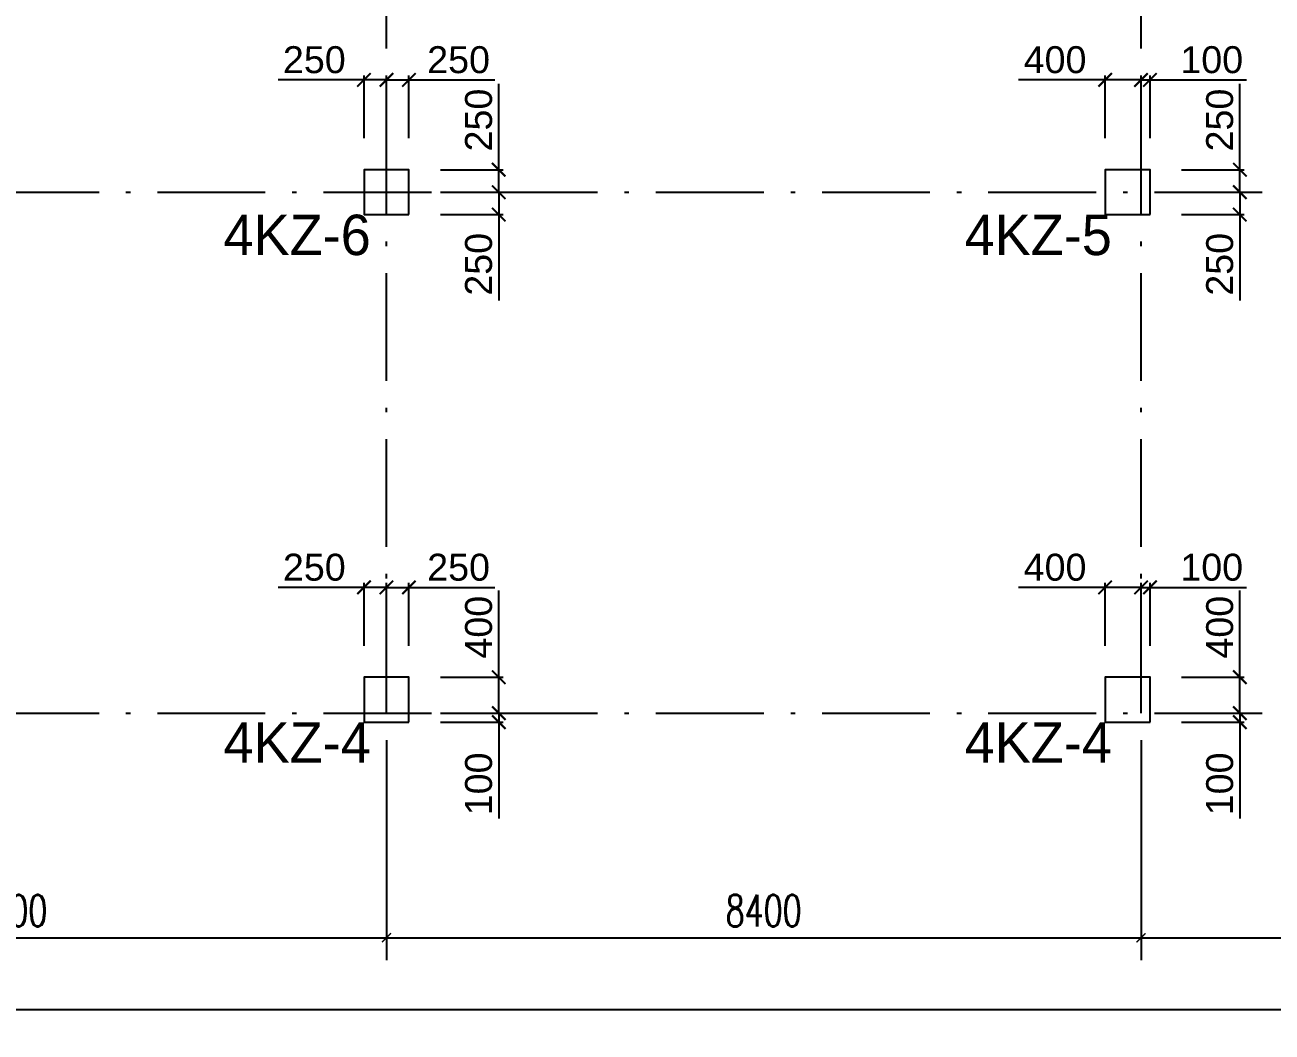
# Model space of a CAD drawing. Header units: millimetres. Extents: x -3831 to 465700, y 39900 to 106100.
# Drawn here: x 248475 to 262359, y 56450 to 67662 of the extents above; entities that cross this region are included whole.
import ezdxf

# ---------------------------------------------------------------- set-up
doc = ezdxf.new("R2010")
doc.units = ezdxf.units.MM
doc.linetypes.add('线型2', pattern=[1850, 1200, -300, 50, -300])
for name, color, linetype in [('AXIS', 3, 'Continuous'), ('column_dim', 90, 'Continuous'), ('DOTE', 10, '线型2')]:
    doc.layers.add(name, color=color, linetype=linetype)
doc.layers.add('S_Cl', color=2, linetype='Continuous', lineweight=25)
doc.layers.add('S_ColumFocus', color=2, linetype='Continuous', lineweight=9)
doc.styles.add('_TCH_DIM_T3', font='SIMPLEX', dxfattribs={"width": 0.705882, "bigfont": 'GBCBIG'})
doc.styles.get("Standard").update_dxf_attribs({"font": 'arial.ttf'})
doc.styles.add('xxxx', font='RIF.ttf')
doc.dimstyles.new('_TCH_ARCH&&100', dxfattribs={"dimtxt": 297.5, "dimasz": 100, "dimexe": 250, "dimexo": 300, "dimgap": 126.25, "dimtad": 1, "dimdec": 0, "dimzin": 0, "dimdsep": 46, "dimtxsty": '_TCH_DIM_T3', "dimblk": 'ARCHTICK', "dimcen": 0.09, "dimclrt": 7, "dimazin": 2, "dimtfac": 1, "dimtdec": 0, "dimtix": 1, "dimtmove": 2, "dimatfit": 3, "dimfxl": 100, "dimtolj": 1, "dimtzin": 0, "dimarcsym": 0})
doc.dimstyles.new('ISO-25', dxfattribs={"dimtxt": 2.5, "dimasz": 2.5, "dimexe": 1.25, "dimexo": 0.625, "dimtad": 1, "dimtxsty": 'Standard', "dimcen": 2.5, "dimadec": 0, "dimazin": 0, "dimtfac": 1, "dimtmove": 0, "dimatfit": 3, "dimfxl": 1, "dimarcsym": 0})

# ---------------------------------------------------------------- blocks, each defined once
blk = doc.blocks.new('_ArchTick')
at = {"color": 0, "linetype": 'ByBlock', "const_width": 0.15}
blk.add_lwpolyline([(-0.5, -0.5), (0.5, 0.5)], dxfattribs=at)
blk = doc.blocks.new('*D1054')
at = {"layer": 'column_dim', "color": 0, "lineweight": -2, "transparency": 16777216}
for p, q in [((261350, 65800), (262050, 65800)), ((262000, 65800), (262000, 65550)), ((261350, 65550), (262050, 65550)), ((262000, 65550), (262000, 64593))]:
    blk.add_line(p, q, dxfattribs=at)
at = {"layer": 'Defpoints', "color": 0, "transparency": 16777216}
for p in [(261000, 65800), (262000, 65800), (261000, 65550)]:
    blk.add_point(p, dxfattribs=at)
at = {"layer": 'column_dim', "color": 0, "lineweight": -2, "transparency": 16777216, "xscale": 150, "yscale": 150, "zscale": 150}
for p, rotation in [((262000, 65800), 90), ((262000, 65550), 270)]:
    blk.add_blockref('_ArchTick', p, dxfattribs=dict(at, rotation=rotation))
at = {"layer": 'column_dim', "color": 7, "transparency": 16777216, "insert": (261777, 64997), "char_height": 300, "attachment_point": 5, "rotation": 90}
blk.add_mtext('250', dxfattribs=at)
blk = doc.blocks.new('*D1055')
at = {"layer": 'column_dim', "color": 0, "lineweight": -2, "transparency": 16777216}
for p, q in [((262000, 66050), (262000, 67007)), ((261350, 66050), (262050, 66050)), ((262000, 65800), (262000, 66050)), ((261350, 65800), (262050, 65800))]:
    blk.add_line(p, q, dxfattribs=at)
at = {"layer": 'Defpoints', "color": 0, "transparency": 16777216}
for p in [(261000, 66050), (261000, 65800), (262000, 65800)]:
    blk.add_point(p, dxfattribs=at)
at = {"layer": 'column_dim', "color": 0, "lineweight": -2, "transparency": 16777216, "xscale": 150, "yscale": 150, "zscale": 150}
for p, rotation in [((262000, 66050), 90), ((262000, 65800), 270)]:
    blk.add_blockref('_ArchTick', p, dxfattribs=dict(at, rotation=rotation))
at = {"layer": 'column_dim', "color": 7, "transparency": 16777216, "insert": (261777, 66603), "char_height": 300, "attachment_point": 5, "rotation": 90}
blk.add_mtext('250', dxfattribs=at)
blk = doc.blocks.new('*D1056')
at = {"layer": 'column_dim', "color": 0, "lineweight": -2, "transparency": 16777216}
for p, q in [((260900, 66400), (260900, 67100)), ((261000, 66400), (261000, 67100)), ((260900, 67050), (260750, 67050)), ((260900, 67050), (261000, 67050)), ((261000, 67050), (262074, 67050))]:
    blk.add_line(p, q, dxfattribs=at)
at = {"layer": 'Defpoints', "color": 0, "transparency": 16777216}
for p in [(260900, 67050), (260900, 66050), (261000, 66050)]:
    blk.add_point(p, dxfattribs=at)
at = {"layer": 'column_dim', "color": 0, "lineweight": -2, "transparency": 16777216, "xscale": 150, "yscale": 150, "zscale": 150}
blk.add_blockref('_ArchTick', (260900, 67050), dxfattribs=at)
at = {"layer": 'column_dim', "color": 0, "lineweight": -2, "transparency": 16777216, "xscale": 150, "yscale": 150, "zscale": 150, "rotation": 180}
blk.add_blockref('_ArchTick', (261000, 67050), dxfattribs=at)
at = {"layer": 'column_dim', "color": 7, "transparency": 16777216, "insert": (261687, 67273), "char_height": 300, "attachment_point": 5}
blk.add_mtext('100', dxfattribs=at)
blk = doc.blocks.new('*D1057')
at = {"layer": 'column_dim', "color": 0, "lineweight": -2, "transparency": 16777216}
for p, q in [((260500, 66400), (260500, 67100)), ((260900, 66400), (260900, 67100)), ((260500, 67050), (259536, 67050)), ((260900, 67050), (260500, 67050))]:
    blk.add_line(p, q, dxfattribs=at)
at = {"layer": 'Defpoints', "color": 0, "transparency": 16777216}
for p in [(260900, 67050), (260500, 66050), (260900, 66050)]:
    blk.add_point(p, dxfattribs=at)
at = {"layer": 'column_dim', "color": 0, "lineweight": -2, "transparency": 16777216, "xscale": 150, "yscale": 150, "zscale": 150, "rotation": 180}
blk.add_blockref('_ArchTick', (260500, 67050), dxfattribs=at)
at = {"layer": 'column_dim', "color": 0, "lineweight": -2, "transparency": 16777216, "xscale": 150, "yscale": 150, "zscale": 150}
blk.add_blockref('_ArchTick', (260900, 67050), dxfattribs=at)
at = {"layer": 'column_dim', "color": 7, "transparency": 16777216, "insert": (259943, 67273), "char_height": 300, "attachment_point": 5}
blk.add_mtext('400', dxfattribs=at)
blk = doc.blocks.new('*D1058')
at = {"layer": 'column_dim', "color": 0, "lineweight": -2, "transparency": 16777216}
for p, q in [((262000, 60000), (262000, 60150)), ((261350, 60000), (262050, 60000)), ((262000, 60000), (262000, 59900)), ((261350, 59900), (262050, 59900)), ((262000, 59900), (262000, 58826))]:
    blk.add_line(p, q, dxfattribs=at)
at = {"layer": 'Defpoints', "color": 0, "transparency": 16777216}
for p in [(261000, 60000), (262000, 60000), (261000, 59900)]:
    blk.add_point(p, dxfattribs=at)
at = {"layer": 'column_dim', "color": 0, "lineweight": -2, "transparency": 16777216, "xscale": 150, "yscale": 150, "zscale": 150}
for p, rotation in [((262000, 60000), 270), ((262000, 59900), 90)]:
    blk.add_blockref('_ArchTick', p, dxfattribs=dict(at, rotation=rotation))
at = {"layer": 'column_dim', "color": 7, "transparency": 16777216, "insert": (261777, 59213), "char_height": 300, "attachment_point": 5, "rotation": 90}
blk.add_mtext('100', dxfattribs=at)
blk = doc.blocks.new('*D1059')
at = {"layer": 'column_dim', "color": 0, "lineweight": -2, "transparency": 16777216}
for p, q in [((262000, 60400), (262000, 61364)), ((261350, 60400), (262050, 60400)), ((262000, 60000), (262000, 60400)), ((261350, 60000), (262050, 60000))]:
    blk.add_line(p, q, dxfattribs=at)
at = {"layer": 'Defpoints', "color": 0, "transparency": 16777216}
for p in [(261000, 60400), (261000, 60000), (262000, 60000)]:
    blk.add_point(p, dxfattribs=at)
at = {"layer": 'column_dim', "color": 0, "lineweight": -2, "transparency": 16777216, "xscale": 150, "yscale": 150, "zscale": 150}
for p, rotation in [((262000, 60400), 90), ((262000, 60000), 270)]:
    blk.add_blockref('_ArchTick', p, dxfattribs=dict(at, rotation=rotation))
at = {"layer": 'column_dim', "color": 7, "transparency": 16777216, "insert": (261777, 60957), "char_height": 300, "attachment_point": 5, "rotation": 90}
blk.add_mtext('400', dxfattribs=at)
blk = doc.blocks.new('*D1060')
at = {"layer": 'column_dim', "color": 0, "lineweight": -2, "transparency": 16777216}
for p, q in [((260900, 61400), (260750, 61400)), ((260900, 60750), (260900, 61450)), ((260900, 61400), (261000, 61400)), ((261000, 60750), (261000, 61450)), ((261000, 61400), (262074, 61400))]:
    blk.add_line(p, q, dxfattribs=at)
at = {"layer": 'Defpoints', "color": 0, "transparency": 16777216}
for p in [(260900, 61400), (260900, 60400), (261000, 60400)]:
    blk.add_point(p, dxfattribs=at)
at = {"layer": 'column_dim', "color": 0, "lineweight": -2, "transparency": 16777216, "xscale": 150, "yscale": 150, "zscale": 150}
blk.add_blockref('_ArchTick', (260900, 61400), dxfattribs=at)
at = {"layer": 'column_dim', "color": 0, "lineweight": -2, "transparency": 16777216, "xscale": 150, "yscale": 150, "zscale": 150, "rotation": 180}
blk.add_blockref('_ArchTick', (261000, 61400), dxfattribs=at)
at = {"layer": 'column_dim', "color": 7, "transparency": 16777216, "insert": (261687, 61623), "char_height": 300, "attachment_point": 5}
blk.add_mtext('100', dxfattribs=at)
blk = doc.blocks.new('*D1061')
at = {"layer": 'column_dim', "color": 0, "lineweight": -2, "transparency": 16777216}
for p, q in [((260500, 61400), (259536, 61400)), ((260500, 60750), (260500, 61450)), ((260900, 61400), (260500, 61400)), ((260900, 60750), (260900, 61450))]:
    blk.add_line(p, q, dxfattribs=at)
at = {"layer": 'Defpoints', "color": 0, "transparency": 16777216}
for p in [(260900, 61400), (260500, 60400), (260900, 60400)]:
    blk.add_point(p, dxfattribs=at)
at = {"layer": 'column_dim', "color": 0, "lineweight": -2, "transparency": 16777216, "xscale": 150, "yscale": 150, "zscale": 150, "rotation": 180}
blk.add_blockref('_ArchTick', (260500, 61400), dxfattribs=at)
at = {"layer": 'column_dim', "color": 0, "lineweight": -2, "transparency": 16777216, "xscale": 150, "yscale": 150, "zscale": 150}
blk.add_blockref('_ArchTick', (260900, 61400), dxfattribs=at)
at = {"layer": 'column_dim', "color": 7, "transparency": 16777216, "insert": (259943, 61623), "char_height": 300, "attachment_point": 5}
blk.add_mtext('400', dxfattribs=at)
blk = doc.blocks.new('*D1086')
at = {"layer": 'column_dim', "color": 0, "lineweight": -2, "transparency": 16777216}
for p, q in [((253100, 65800), (253800, 65800)), ((253750, 65800), (253750, 65550)), ((253100, 65550), (253800, 65550)), ((253750, 65550), (253750, 64593))]:
    blk.add_line(p, q, dxfattribs=at)
at = {"layer": 'Defpoints', "color": 0, "transparency": 16777216}
for p in [(252750, 65800), (253750, 65800), (252750, 65550)]:
    blk.add_point(p, dxfattribs=at)
at = {"layer": 'column_dim', "color": 0, "lineweight": -2, "transparency": 16777216, "xscale": 150, "yscale": 150, "zscale": 150}
for p, rotation in [((253750, 65800), 90), ((253750, 65550), 270)]:
    blk.add_blockref('_ArchTick', p, dxfattribs=dict(at, rotation=rotation))
at = {"layer": 'column_dim', "color": 7, "transparency": 16777216, "insert": (253527, 64997), "char_height": 300, "attachment_point": 5, "rotation": 90}
blk.add_mtext('250', dxfattribs=at)
blk = doc.blocks.new('*D1087')
at = {"layer": 'column_dim', "color": 0, "lineweight": -2, "transparency": 16777216}
for p, q in [((253750, 66050), (253750, 67007)), ((253100, 66050), (253800, 66050)), ((253750, 65800), (253750, 66050)), ((253100, 65800), (253800, 65800))]:
    blk.add_line(p, q, dxfattribs=at)
at = {"layer": 'Defpoints', "color": 0, "transparency": 16777216}
for p in [(252750, 66050), (252750, 65800), (253750, 65800)]:
    blk.add_point(p, dxfattribs=at)
at = {"layer": 'column_dim', "color": 0, "lineweight": -2, "transparency": 16777216, "xscale": 150, "yscale": 150, "zscale": 150}
for p, rotation in [((253750, 66050), 90), ((253750, 65800), 270)]:
    blk.add_blockref('_ArchTick', p, dxfattribs=dict(at, rotation=rotation))
at = {"layer": 'column_dim', "color": 7, "transparency": 16777216, "insert": (253527, 66603), "char_height": 300, "attachment_point": 5, "rotation": 90}
blk.add_mtext('250', dxfattribs=at)
blk = doc.blocks.new('*D1088')
at = {"layer": 'column_dim', "color": 0, "lineweight": -2, "transparency": 16777216}
for p, q in [((252500, 66400), (252500, 67100)), ((252750, 66400), (252750, 67100)), ((252500, 67050), (252750, 67050)), ((252750, 67050), (253707, 67050))]:
    blk.add_line(p, q, dxfattribs=at)
at = {"layer": 'Defpoints', "color": 0, "transparency": 16777216}
for p in [(252500, 67050), (252500, 66050), (252750, 66050)]:
    blk.add_point(p, dxfattribs=at)
at = {"layer": 'column_dim', "color": 0, "lineweight": -2, "transparency": 16777216, "xscale": 150, "yscale": 150, "zscale": 150, "rotation": 180}
blk.add_blockref('_ArchTick', (252500, 67050), dxfattribs=at)
at = {"layer": 'column_dim', "color": 0, "lineweight": -2, "transparency": 16777216, "xscale": 150, "yscale": 150, "zscale": 150}
blk.add_blockref('_ArchTick', (252750, 67050), dxfattribs=at)
at = {"layer": 'column_dim', "color": 7, "transparency": 16777216, "insert": (253303, 67273), "char_height": 300, "attachment_point": 5}
blk.add_mtext('250', dxfattribs=at)
blk = doc.blocks.new('*D1089')
at = {"layer": 'column_dim', "color": 0, "lineweight": -2, "transparency": 16777216}
for p, q in [((252250, 66400), (252250, 67100)), ((252500, 66400), (252500, 67100)), ((252250, 67050), (251293, 67050)), ((252500, 67050), (252250, 67050))]:
    blk.add_line(p, q, dxfattribs=at)
at = {"layer": 'Defpoints', "color": 0, "transparency": 16777216}
for p in [(252500, 67050), (252250, 66050), (252500, 66050)]:
    blk.add_point(p, dxfattribs=at)
at = {"layer": 'column_dim', "color": 0, "lineweight": -2, "transparency": 16777216, "xscale": 150, "yscale": 150, "zscale": 150, "rotation": 180}
blk.add_blockref('_ArchTick', (252250, 67050), dxfattribs=at)
at = {"layer": 'column_dim', "color": 0, "lineweight": -2, "transparency": 16777216, "xscale": 150, "yscale": 150, "zscale": 150}
blk.add_blockref('_ArchTick', (252500, 67050), dxfattribs=at)
at = {"layer": 'column_dim', "color": 7, "transparency": 16777216, "insert": (251697, 67273), "char_height": 300, "attachment_point": 5}
blk.add_mtext('250', dxfattribs=at)
blk = doc.blocks.new('*D1090')
at = {"layer": 'column_dim', "color": 0, "lineweight": -2, "transparency": 16777216}
for p, q in [((253750, 60000), (253750, 60150)), ((253100, 60000), (253800, 60000)), ((253750, 60000), (253750, 59900)), ((253100, 59900), (253800, 59900)), ((253750, 59900), (253750, 58826))]:
    blk.add_line(p, q, dxfattribs=at)
at = {"layer": 'Defpoints', "color": 0, "transparency": 16777216}
for p in [(252750, 60000), (253750, 60000), (252750, 59900)]:
    blk.add_point(p, dxfattribs=at)
at = {"layer": 'column_dim', "color": 0, "lineweight": -2, "transparency": 16777216, "xscale": 150, "yscale": 150, "zscale": 150}
for p, rotation in [((253750, 60000), 270), ((253750, 59900), 90)]:
    blk.add_blockref('_ArchTick', p, dxfattribs=dict(at, rotation=rotation))
at = {"layer": 'column_dim', "color": 7, "transparency": 16777216, "insert": (253527, 59213), "char_height": 300, "attachment_point": 5, "rotation": 90}
blk.add_mtext('100', dxfattribs=at)
blk = doc.blocks.new('*D1091')
at = {"layer": 'column_dim', "color": 0, "lineweight": -2, "transparency": 16777216}
for p, q in [((253750, 60400), (253750, 61364)), ((253100, 60400), (253800, 60400)), ((253750, 60000), (253750, 60400)), ((253100, 60000), (253800, 60000))]:
    blk.add_line(p, q, dxfattribs=at)
at = {"layer": 'Defpoints', "color": 0, "transparency": 16777216}
for p in [(252750, 60400), (252750, 60000), (253750, 60000)]:
    blk.add_point(p, dxfattribs=at)
at = {"layer": 'column_dim', "color": 0, "lineweight": -2, "transparency": 16777216, "xscale": 150, "yscale": 150, "zscale": 150}
for p, rotation in [((253750, 60400), 90), ((253750, 60000), 270)]:
    blk.add_blockref('_ArchTick', p, dxfattribs=dict(at, rotation=rotation))
at = {"layer": 'column_dim', "color": 7, "transparency": 16777216, "insert": (253527, 60957), "char_height": 300, "attachment_point": 5, "rotation": 90}
blk.add_mtext('400', dxfattribs=at)
blk = doc.blocks.new('*D1092')
at = {"layer": 'column_dim', "color": 0, "lineweight": -2, "transparency": 16777216}
for p, q in [((252500, 60750), (252500, 61450)), ((252500, 61400), (252750, 61400)), ((252750, 60750), (252750, 61450)), ((252750, 61400), (253707, 61400))]:
    blk.add_line(p, q, dxfattribs=at)
at = {"layer": 'Defpoints', "color": 0, "transparency": 16777216}
for p in [(252500, 61400), (252500, 60400), (252750, 60400)]:
    blk.add_point(p, dxfattribs=at)
at = {"layer": 'column_dim', "color": 0, "lineweight": -2, "transparency": 16777216, "xscale": 150, "yscale": 150, "zscale": 150, "rotation": 180}
blk.add_blockref('_ArchTick', (252500, 61400), dxfattribs=at)
at = {"layer": 'column_dim', "color": 0, "lineweight": -2, "transparency": 16777216, "xscale": 150, "yscale": 150, "zscale": 150}
blk.add_blockref('_ArchTick', (252750, 61400), dxfattribs=at)
at = {"layer": 'column_dim', "color": 7, "transparency": 16777216, "insert": (253303, 61623), "char_height": 300, "attachment_point": 5}
blk.add_mtext('250', dxfattribs=at)
blk = doc.blocks.new('*D1093')
at = {"layer": 'column_dim', "color": 0, "lineweight": -2, "transparency": 16777216}
for p, q in [((252250, 61400), (251293, 61400)), ((252250, 60750), (252250, 61450)), ((252500, 61400), (252250, 61400)), ((252500, 60750), (252500, 61450))]:
    blk.add_line(p, q, dxfattribs=at)
at = {"layer": 'Defpoints', "color": 0, "transparency": 16777216}
for p in [(252500, 61400), (252250, 60400), (252500, 60400)]:
    blk.add_point(p, dxfattribs=at)
at = {"layer": 'column_dim', "color": 0, "lineweight": -2, "transparency": 16777216, "xscale": 150, "yscale": 150, "zscale": 150, "rotation": 180}
blk.add_blockref('_ArchTick', (252250, 61400), dxfattribs=at)
at = {"layer": 'column_dim', "color": 0, "lineweight": -2, "transparency": 16777216, "xscale": 150, "yscale": 150, "zscale": 150}
blk.add_blockref('_ArchTick', (252500, 61400), dxfattribs=at)
at = {"layer": 'column_dim', "color": 7, "transparency": 16777216, "insert": (251697, 61623), "char_height": 300, "attachment_point": 5}
blk.add_mtext('250', dxfattribs=at)
blk = doc.blocks.new('*D2383')
at = {"layer": 'AXIS', "color": 0, "lineweight": -2, "transparency": 16777216}
for p, q in [((200000, 59700), (200000, 56450)), ((272500, 59700), (272500, 56450)), ((200000, 56700), (272500, 56700))]:
    blk.add_line(p, q, dxfattribs=at)
at = {"layer": 'Defpoints', "color": 0, "transparency": 16777216}
for p in [(200000, 60000), (272500, 60000), (272500, 56700)]:
    blk.add_point(p, dxfattribs=at)
at = {"layer": 'AXIS', "color": 0, "lineweight": -2, "transparency": 16777216, "xscale": 100, "yscale": 100, "zscale": 100, "rotation": 180}
blk.add_blockref('_ArchTick', (200000, 56700), dxfattribs=at)
at = {"layer": 'AXIS', "color": 0, "lineweight": -2, "transparency": 16777216, "xscale": 100, "yscale": 100, "zscale": 100}
blk.add_blockref('_ArchTick', (272500, 56700), dxfattribs=at)
at = {"layer": 'AXIS', "color": 7, "transparency": 16777216, "insert": (236250, 57001.25), "char_height": 350, "attachment_point": 5, "style": '_TCH_DIM_T3'}
blk.add_mtext('\\A1;72500', dxfattribs=at)
blk = doc.blocks.new('*D2391')
at = {"layer": 'AXIS', "color": 0, "lineweight": -2, "transparency": 16777216}
for p, q in [((244100, 59700), (244100, 57250)), ((252500, 59700), (252500, 57250)), ((244100, 57500), (252500, 57500))]:
    blk.add_line(p, q, dxfattribs=at)
at = {"layer": 'Defpoints', "color": 0, "transparency": 16777216}
for p in [(244100, 60000), (252500, 60000), (252500, 57500)]:
    blk.add_point(p, dxfattribs=at)
at = {"layer": 'AXIS', "color": 0, "lineweight": -2, "transparency": 16777216, "xscale": 100, "yscale": 100, "zscale": 100, "rotation": 180}
blk.add_blockref('_ArchTick', (244100, 57500), dxfattribs=at)
at = {"layer": 'AXIS', "color": 0, "lineweight": -2, "transparency": 16777216, "xscale": 100, "yscale": 100, "zscale": 100}
blk.add_blockref('_ArchTick', (252500, 57500), dxfattribs=at)
at = {"layer": 'AXIS', "color": 7, "transparency": 16777216, "insert": (248300, 57801.25), "char_height": 350, "attachment_point": 5, "style": '_TCH_DIM_T3'}
blk.add_mtext('\\A1;8400', dxfattribs=at)
blk = doc.blocks.new('*D2392')
at = {"layer": 'AXIS', "color": 0, "lineweight": -2, "transparency": 16777216}
for p, q in [((252500, 59700), (252500, 57250)), ((260900, 59700), (260900, 57250)), ((252500, 57500), (260900, 57500))]:
    blk.add_line(p, q, dxfattribs=at)
at = {"layer": 'Defpoints', "color": 0, "transparency": 16777216}
for p in [(252500, 60000), (260900, 60000), (260900, 57500)]:
    blk.add_point(p, dxfattribs=at)
at = {"layer": 'AXIS', "color": 0, "lineweight": -2, "transparency": 16777216, "xscale": 100, "yscale": 100, "zscale": 100, "rotation": 180}
blk.add_blockref('_ArchTick', (252500, 57500), dxfattribs=at)
at = {"layer": 'AXIS', "color": 0, "lineweight": -2, "transparency": 16777216, "xscale": 100, "yscale": 100, "zscale": 100}
blk.add_blockref('_ArchTick', (260900, 57500), dxfattribs=at)
at = {"layer": 'AXIS', "color": 7, "transparency": 16777216, "insert": (256700, 57801.25), "char_height": 350, "attachment_point": 5, "style": '_TCH_DIM_T3'}
blk.add_mtext('\\A1;8400', dxfattribs=at)
blk = doc.blocks.new('*D2393')
at = {"layer": 'AXIS', "color": 0, "lineweight": -2, "transparency": 16777216}
for p, q in [((260900, 59700), (260900, 57250)), ((266700, 59700), (266700, 57250)), ((260900, 57500), (266700, 57500))]:
    blk.add_line(p, q, dxfattribs=at)
at = {"layer": 'Defpoints', "color": 0, "transparency": 16777216}
for p in [(260900, 60000), (266700, 60000), (266700, 57500)]:
    blk.add_point(p, dxfattribs=at)
at = {"layer": 'AXIS', "color": 0, "lineweight": -2, "transparency": 16777216, "xscale": 100, "yscale": 100, "zscale": 100, "rotation": 180}
blk.add_blockref('_ArchTick', (260900, 57500), dxfattribs=at)
at = {"layer": 'AXIS', "color": 0, "lineweight": -2, "transparency": 16777216, "xscale": 100, "yscale": 100, "zscale": 100}
blk.add_blockref('_ArchTick', (266700, 57500), dxfattribs=at)
at = {"layer": 'AXIS', "color": 7, "transparency": 16777216, "insert": (263800, 57801.25), "char_height": 350, "attachment_point": 5, "style": '_TCH_DIM_T3'}
blk.add_mtext('\\A1;5800', dxfattribs=at)

msp = doc.modelspace()

# ---------------------------------------------------------------- linework, layer by layer
at = {"layer": 'DOTE'}
for p, q in [((252500, 60000), (252500, 101300)), ((260900, 60000), (260900, 101300)), ((200000, 65800), (272500, 65800)), ((200000, 60000), (272500, 60000))]:
    msp.add_line(p, q, dxfattribs=at)
at = {"layer": 'S_Cl'}
for points in [[(252750, 65550), (252750, 66050), (252250, 66050), (252250, 65550)], [(261000, 65550), (261000, 66050), (260500, 66050), (260500, 65550)], [(252750, 59900), (252750, 60400), (252250, 60400), (252250, 59900)], [(261000, 59900), (261000, 60400), (260500, 60400), (260500, 59900)]]:
    msp.add_lwpolyline(points, close=True, dxfattribs=at)

# ---------------------------------------------------------------- texts
at = {"layer": 'S_ColumFocus', "char_height": 450, "attachment_point": 1, "style": 'xxxx'}
for s, insert, width in [('4KZ-6', (250686.71064, 65549.2524), 812.375), ('4KZ-5', (258936.71064, 65549.2524), 854.25), ('4KZ-4', (250686.71064, 59899.25243), 812.375), ('4KZ-4', (258936.71064, 59899.25243), 845.875)]:
    msp.add_mtext(s, dxfattribs=dict(at, insert=insert, width=width))

# ---------------------------------------------------------------- dimensions: what is measured, and where the dimension line sits
at = {"layer": 'AXIS'}
for p1, p2, distance, picture, middle in [((200000, 60000), (272500, 60000), -3300, '*D2383', (236250, 57001.25)), ((244100, 60000), (252500, 60000), -2500, '*D2391', (248300, 57801.25)), ((252500, 60000), (260900, 60000), -2500, '*D2392', (256700, 57801.25)), ((260900, 60000), (266700, 60000), -2500, '*D2393', (263800, 57801.25))]:
    dim = msp.add_aligned_dim(p1=p1, p2=p2, distance=distance, dimstyle='_TCH_ARCH&&100', override={"dimtxt": 350}, dxfattribs=at)
    dim.commit()
    dim.dimension.update_dxf_attribs({"geometry": picture, "text_midpoint": middle})
at = {"layer": 'column_dim'}
for p1, p2, distance, picture, middle in [((252250, 66050), (252500, 66050), 1000, '*D1089', (251696.54161, 67273.1719)), ((252750, 66050), (252500, 66050), -1000, '*D1088', (253303.45839, 67273.1719)), ((260500, 66050), (260900, 66050), 1000, '*D1057', (259943.06276, 67273.1719)), ((261000, 66050), (260900, 66050), -1000, '*D1056', (261686.78035, 67273.1719)), ((252750, 66050), (252750, 65800), 1000, '*D1087', (253526.8281, 66603.45839)), ((261000, 66050), (261000, 65800), 1000, '*D1055', (261776.8281, 66603.45839)), ((252750, 65550), (252750, 65800), -1000, '*D1086', (253526.8281, 64996.54161)), ((261000, 65550), (261000, 65800), -1000, '*D1054', (261776.8281, 64996.54161)), ((252250, 60400), (252500, 60400), 1000, '*D1093', (251696.54161, 61623.1719)), ((252750, 60400), (252500, 60400), -1000, '*D1092', (253303.45839, 61623.1719)), ((260500, 60400), (260900, 60400), 1000, '*D1061', (259943.06276, 61623.1719)), ((261000, 60400), (260900, 60400), -1000, '*D1060', (261686.78035, 61623.1719)), ((252750, 60400), (252750, 60000), 1000, '*D1091', (253526.8281, 60956.93724)), ((261000, 60400), (261000, 60000), 1000, '*D1059', (261776.8281, 60956.93724)), ((252750, 59900), (252750, 60000), -1000, '*D1090', (253526.8281, 59213.21965)), ((261000, 59900), (261000, 60000), -1000, '*D1058', (261776.8281, 59213.21965))]:
    dim = msp.add_aligned_dim(p1=p1, p2=p2, distance=distance, dimstyle='ISO-25', override={"dimtxt": 300, "dimasz": 150, "dimexe": 50, "dimexo": 350, "dimgap": 70, "dimjust": 1, "dimblk1": 'ArchTick', "dimblk2": 'ArchTick', "dimsah": 1, "dimclrt": 7}, dxfattribs=at)
    dim.commit()
    dim.dimension.update_dxf_attribs({"geometry": picture, "text_midpoint": middle})

doc.saveas('drawing.dxf')
